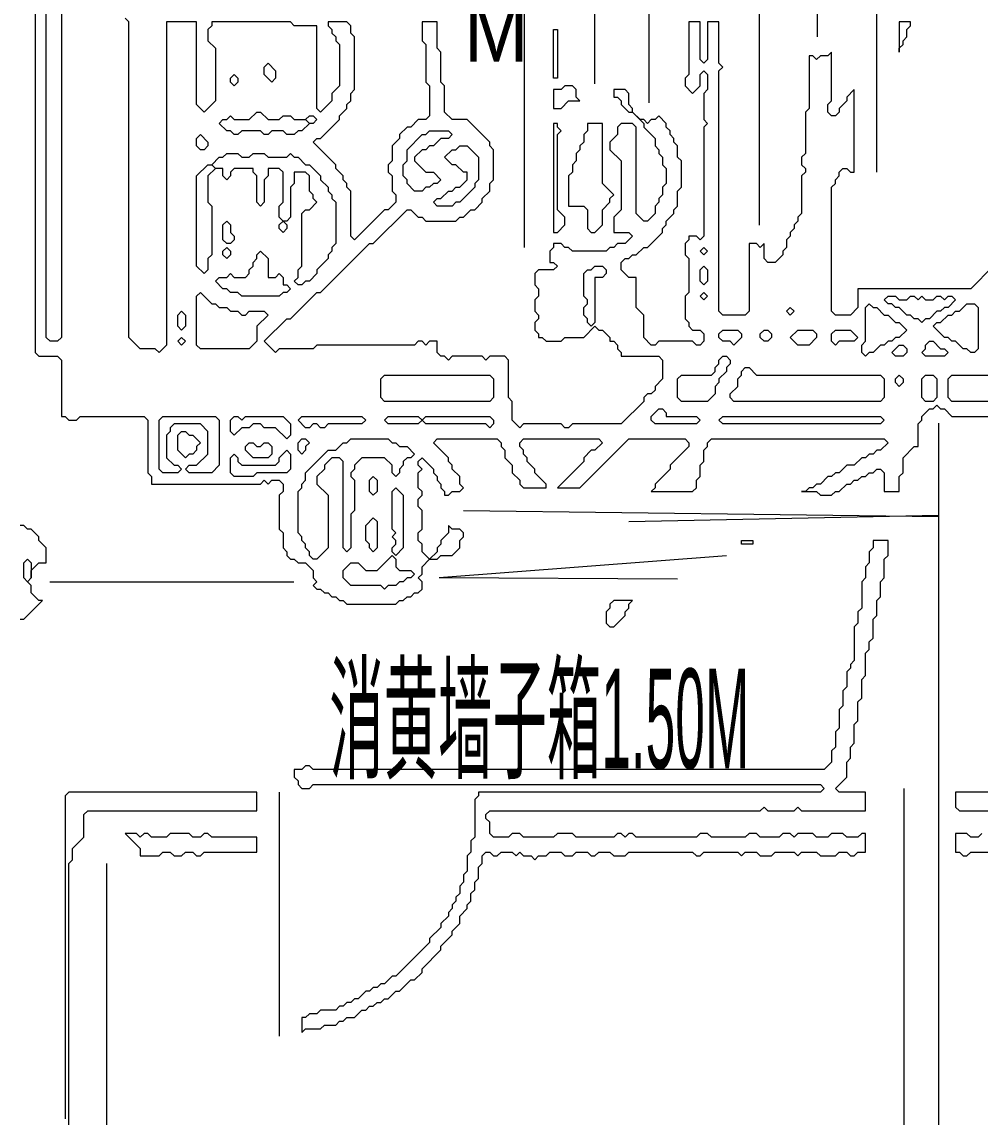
# Model space of a CAD drawing. Header units: millimetres. Extents: x 1 to 419, y 0 to 297.
# Drawn here: x 279.76 to 302.09, y 128.34 to 153.87 of the extents above; entities that cross this region are included whole.
import ezdxf

# ---------------------------------------------------------------- set-up
doc = ezdxf.new("R2010")
doc.units = ezdxf.units.MM
for name, color, linetype, lineweight in [('OCR_TEXT', 6, 'Continuous', 0), ('TRACE_CURVE', 6, 'Continuous', 0), ('TRACE_STRAIGHT', 5, 'Continuous', 0), ('TRACE_TEXT_SYMBOL', 6, 'Continuous', 0)]:
    doc.layers.add(name, color=color, linetype=linetype, lineweight=lineweight)
doc.styles.add('wqy-unicode', font='wqy-unicode.lff')

msp = doc.modelspace()

# ---------------------------------------------------------------- linework, layer by layer
at = {"layer": 'TRACE_CURVE', "color": 6}
for points in [[(280.676, 154.656), (280.676, 146.512), (280.588, 146.424), (280.413, 146.424), (280.325, 146.512), (280.325, 169.018)], [(280.063, 160.962), (280.063, 146.162), (280.15, 146.074), (280.588, 146.074), (280.676, 145.986), (280.676, 144.673), (280.763, 144.673), (280.851, 144.585), (281.026, 144.585), (281.114, 144.673), (282.602, 144.673), (282.69, 144.585), (282.69, 143.359), (282.777, 143.272), (282.777, 143.096), (285.317, 143.096), (285.405, 143.184), (285.492, 143.096), (285.58, 143.184), (285.755, 143.184), (285.843, 143.096)], [(288.295, 150.365), (288.382, 150.278), (288.382, 149.927), (288.47, 149.84), (288.47, 149.665), (288.295, 149.489), (288.207, 149.489), (287.506, 148.789), (287.419, 148.876), (287.419, 149.927), (287.331, 150.015), (287.331, 150.102), (287.244, 150.19), (287.244, 150.278), (287.069, 150.453), (287.069, 150.54), (286.543, 151.066), (286.631, 151.153), (286.718, 151.153), (287.156, 151.591), (287.156, 151.679), (287.331, 151.854), (287.331, 151.941), (287.419, 152.029), (287.419, 152.204), (287.506, 152.292), (287.506, 153.518), (287.419, 153.605), (287.419, 153.781), (287.331, 153.868), (286.893, 153.868), (286.893, 153.781), (286.981, 153.693), (286.981, 153.605), (287.069, 153.518), (287.069, 153.43), (287.156, 153.343), (287.156, 152.379), (286.981, 152.204), (286.981, 152.029), (286.718, 151.766), (286.631, 151.854), (286.631, 153.781), (286.105, 153.781), (286.018, 153.868), (284.179, 153.868), (284.179, 153.781), (284.091, 153.693), (284.091, 153.43), (284.266, 153.255), (284.266, 152.029), (284.004, 151.766), (283.828, 151.941), (283.828, 153.868), (283.128, 153.868), (283.128, 146.337), (282.953, 146.162), (282.865, 146.249), (282.515, 146.249), (282.252, 146.512), (282.252, 153.868), (282.164, 153.956)], [(289.783, 146.074), (289.696, 145.986), (289.608, 146.074), (289.521, 146.074), (289.433, 146.162), (289.433, 146.424), (289.258, 146.424), (289.17, 146.337), (289.083, 146.424), (288.995, 146.424), (288.908, 146.337), (286.631, 146.337), (286.543, 146.249), (285.755, 146.249), (285.667, 146.162), (285.405, 146.424), (285.93, 146.95), (286.018, 146.95), (286.631, 147.563), (286.718, 147.563), (287.857, 148.701), (287.944, 148.701), (288.733, 149.489), (288.82, 149.489), (288.995, 149.314), (289.083, 149.314), (289.17, 149.227), (289.871, 149.227), (289.959, 149.314), (290.046, 149.314), (290.221, 149.489), (290.309, 149.489), (290.484, 149.665), (290.484, 149.752), (290.659, 149.927), (290.659, 150.102), (290.747, 150.19), (290.747, 150.891), (290.659, 150.978), (290.659, 151.066), (290.134, 151.591), (289.783, 151.591), (289.608, 151.766), (289.608, 152.379), (289.521, 152.467), (289.521, 153.167), (289.433, 153.255), (289.433, 153.868), (289.083, 153.868), (289.083, 153.43), (289.17, 153.343), (289.17, 152.467), (289.258, 152.379), (289.258, 151.679), (289.17, 151.591), (288.995, 151.591), (288.82, 151.416), (288.733, 151.416), (288.557, 151.241), (288.557, 151.153), (288.382, 150.978), (288.382, 150.628), (288.295, 150.54), (288.295, 150.365)], [(295.651, 152.905), (295.563, 152.992), (295.563, 153.868), (295.301, 153.868), (295.301, 152.642), (295.213, 152.554), (295.213, 152.379), (295.388, 152.204), (295.563, 152.379), (295.563, 152.642), (295.651, 152.73), (295.738, 152.642), (295.738, 152.292), (295.651, 152.204), (295.651, 151.591), (295.738, 151.504), (295.651, 151.416), (295.651, 148.876), (295.563, 148.789), (295.476, 148.876), (295.301, 148.876), (295.301, 148.789), (295.213, 148.701), (295.213, 148.438), (295.301, 148.351), (295.301, 147.563), (295.213, 147.475), (295.213, 146.95), (295.301, 146.862), (295.301, 146.775), (295.388, 146.687), (295.563, 146.687), (295.651, 146.599), (295.651, 146.424), (295.563, 146.337), (295.476, 146.337), (295.388, 146.424), (294.6, 146.424), (294.512, 146.337), (294.425, 146.337), (294.25, 146.512), (294.25, 147.037), (294.075, 147.212), (294.075, 147.913), (293.899, 147.913), (293.724, 148.088), (293.724, 148.263), (293.812, 148.351), (293.899, 148.351), (293.987, 148.438), (294.075, 148.438), (294.25, 148.614), (294.337, 148.614), (294.688, 148.964), (294.688, 149.051), (294.775, 149.139), (294.775, 149.227), (294.95, 149.402), (294.95, 149.489), (295.038, 149.577), (295.038, 149.927), (295.125, 150.015), (295.125, 150.628), (295.038, 150.715)], [(298.716, 147.037), (298.628, 147.125), (298.628, 150.015), (298.716, 150.102), (298.716, 150.19), (298.804, 150.278), (298.804, 150.365), (298.891, 150.453), (298.979, 150.453), (299.066, 150.365), (299.154, 150.365), (299.154, 152.292), (298.979, 152.117), (298.979, 152.029), (298.804, 151.854), (298.804, 151.766), (298.716, 151.679), (298.628, 151.679), (298.541, 151.766), (298.541, 151.941), (298.628, 152.029), (298.628, 153.167), (298.541, 153.08), (298.366, 153.08), (298.278, 152.992), (298.191, 153.08), (298.103, 153.08), (298.103, 151.854), (298.015, 151.766), (298.015, 150.803), (297.928, 150.715), (297.928, 150.54), (298.015, 150.453), (298.015, 150.365), (297.928, 150.278), (297.928, 149.402), (297.84, 149.314), (297.84, 149.227), (297.753, 149.139), (297.753, 149.051), (297.665, 148.964), (297.665, 148.876), (297.578, 148.789), (297.578, 148.614), (297.49, 148.526), (297.49, 148.438), (297.315, 148.263), (297.14, 148.263), (297.052, 148.351), (297.052, 148.701), (296.965, 148.614), (296.877, 148.701), (296.702, 148.701), (296.702, 147.125), (296.614, 147.037), (296.089, 147.037), (296.001, 147.125), (296.001, 152.73), (296.089, 152.817), (296.001, 152.905), (296.001, 153.868), (295.738, 153.868), (295.738, 152.992), (295.651, 152.905)], [(295.038, 150.715), (295.038, 150.978), (294.95, 151.066), (294.95, 151.153), (294.863, 151.241), (294.863, 151.328), (294.775, 151.416), (294.775, 151.504), (294.6, 151.679), (294.512, 151.591), (294.425, 151.591), (294.337, 151.504), (294.25, 151.591), (294.162, 151.591), (293.987, 151.766), (293.987, 151.854), (293.899, 151.941), (293.899, 152.204), (293.812, 152.292), (293.549, 152.292), (293.549, 152.117), (293.637, 152.117), (293.724, 152.029), (293.724, 151.941), (293.899, 151.766), (293.987, 151.766), (294.25, 151.504), (294.25, 151.416), (294.512, 151.153), (294.512, 150.978), (294.6, 150.891), (294.6, 150.803), (294.688, 150.715), (294.688, 150.54), (294.775, 150.453), (294.775, 150.102), (294.688, 150.015), (294.688, 149.84), (294.6, 149.752), (294.6, 149.665), (294.512, 149.577), (294.512, 149.402), (294.337, 149.227), (294.25, 149.227), (294.075, 149.402), (294.075, 151.416), (293.987, 151.504), (293.724, 151.504), (293.637, 151.416), (293.637, 151.241), (293.462, 151.066), (293.462, 150.891), (293.724, 150.628), (293.724, 149.489), (293.549, 149.314), (293.549, 148.964), (293.899, 148.964), (293.987, 148.876), (293.812, 148.701), (293.637, 148.701), (293.549, 148.614), (293.462, 148.614), (293.374, 148.526), (292.586, 148.526)], [(285.142, 150.365), (285.142, 150.453), (284.704, 150.453), (284.617, 150.365), (284.617, 150.278), (284.529, 150.19), (284.441, 150.278), (284.441, 150.453), (284.266, 150.453), (284.179, 150.54), (284.354, 150.715), (284.441, 150.715)], [(284.441, 150.715), (284.529, 150.803), (284.792, 150.803), (284.879, 150.715), (285.054, 150.715), (285.142, 150.803), (285.405, 150.803), (285.492, 150.715), (285.93, 150.715), (286.018, 150.803), (286.105, 150.715), (286.193, 150.715), (286.368, 150.54), (286.456, 150.54), (286.718, 150.278), (286.718, 150.19), (286.893, 150.015), (286.893, 149.927), (286.981, 149.84), (286.981, 149.752), (287.069, 149.665), (287.069, 148.701), (286.981, 148.614), (286.981, 148.526), (286.893, 148.438), (286.893, 148.351), (286.631, 148.088), (286.631, 148.001), (286.456, 147.825), (286.368, 147.825), (286.28, 147.738), (286.193, 147.738), (286.105, 147.825), (286.193, 147.913), (286.193, 148.088), (286.28, 148.176), (286.28, 149.402), (286.368, 149.489), (286.456, 149.489), (286.631, 149.665), (286.543, 149.752), (286.543, 149.84), (286.456, 149.927), (286.456, 150.278), (286.368, 150.365), (286.105, 150.365), (286.105, 150.102), (286.018, 150.015), (286.018, 149.314), (285.93, 149.227), (285.843, 149.227), (285.755, 149.314), (285.755, 149.577), (285.843, 149.665), (285.843, 150.365), (285.755, 150.453), (285.492, 150.453), (285.492, 150.278), (285.405, 150.19), (285.405, 149.665), (285.317, 149.577), (285.23, 149.665), (285.23, 150.278), (285.142, 150.365)], [(292.586, 148.526), (292.498, 148.614), (292.411, 148.614), (292.323, 148.701), (292.148, 148.701), (292.148, 148.614), (292.06, 148.526), (292.06, 148.263), (292.148, 148.263), (292.236, 148.176), (292.148, 148.088), (291.798, 148.088), (291.71, 148.001), (291.71, 147.738), (291.798, 147.65), (291.798, 147.475), (291.71, 147.388), (291.71, 147.125), (291.798, 147.037), (291.798, 146.95), (291.71, 146.862), (291.71, 146.687), (291.798, 146.599), (291.798, 146.512), (291.885, 146.512), (291.973, 146.424), (292.323, 146.424), (292.411, 146.512), (292.849, 146.512), (293.111, 146.775), (293.199, 146.687), (293.286, 146.687), (293.462, 146.512), (293.462, 146.424), (293.549, 146.424), (293.637, 146.337), (293.637, 146.249), (293.724, 146.162), (293.724, 146.074), (294.6, 146.074), (294.688, 145.986), (294.688, 145.549), (294.512, 145.373), (294.512, 145.286), (294.425, 145.198), (294.337, 145.198), (294.25, 145.111), (294.25, 145.023), (293.724, 144.498), (292.586, 144.498), (292.498, 144.41), (292.411, 144.41), (292.323, 144.498), (291.447, 144.498), (291.36, 144.41), (291.185, 144.585), (291.185, 145.023), (291.097, 145.111), (291.097, 145.986), (291.009, 146.074), (290.659, 146.074), (290.572, 145.986), (290.484, 146.074), (289.783, 146.074)], [(302.394, 148.176), (301.869, 147.65), (299.241, 147.65), (299.241, 147.212), (299.066, 147.037), (298.716, 147.037)], [(294.512, 143.009), (294.425, 142.921), (295.388, 142.921), (295.476, 143.009), (295.476, 143.184), (295.563, 143.272), (295.563, 143.534), (295.651, 143.622), (295.651, 143.885), (295.738, 143.972), (295.738, 144.06), (295.826, 144.147), (299.854, 144.147), (299.942, 144.06), (299.767, 143.885), (299.679, 143.885), (299.592, 143.797), (299.504, 143.797), (299.417, 143.709), (299.329, 143.709), (299.154, 143.534), (298.979, 143.534), (298.804, 143.359), (298.716, 143.359), (298.628, 143.272), (298.541, 143.272), (298.366, 143.096), (298.278, 143.096), (298.191, 143.009), (298.103, 143.009), (298.015, 142.921), (297.928, 142.921), (298.278, 142.921), (298.366, 142.834), (298.628, 142.834), (298.716, 142.921), (298.804, 142.921), (298.979, 143.096), (299.066, 143.096), (299.154, 143.184), (299.241, 143.184), (299.329, 143.272), (299.417, 143.272), (299.504, 143.359), (299.592, 143.359), (299.679, 143.447), (299.767, 143.447), (299.854, 143.359), (299.854, 142.921), (300.205, 142.921), (300.205, 143.272), (300.292, 143.359), (300.292, 143.709), (300.555, 143.972), (300.643, 143.972), (300.643, 144.498), (300.73, 144.585), (300.73, 144.673), (300.905, 144.848), (300.993, 144.848), (301.081, 144.935), (301.168, 144.848), (301.256, 144.848), (301.431, 144.673)], [(301.431, 144.673), (302.832, 144.673)], [(289.083, 142.921), (288.995, 143.009), (288.995, 143.359), (289.083, 143.447), (288.995, 143.534), (288.995, 143.622), (289.083, 143.709), (289.346, 143.447), (289.346, 143.359), (289.433, 143.272), (289.433, 143.184), (289.521, 143.096), (289.521, 143.009), (289.608, 142.921), (289.608, 142.834), (289.696, 142.834), (289.783, 142.921), (289.959, 142.921), (290.046, 143.009), (289.959, 143.096), (289.959, 143.272), (289.783, 143.447), (289.783, 143.534), (289.696, 143.622), (289.696, 143.709), (289.346, 144.06), (289.433, 144.147), (290.834, 144.147), (290.922, 144.06), (290.922, 143.972), (291.009, 143.885), (291.009, 143.709), (291.185, 143.534), (291.185, 143.359), (291.36, 143.184), (291.36, 143.096), (291.447, 143.009), (291.973, 143.009), (291.973, 143.096), (291.71, 143.359), (291.71, 143.447), (291.535, 143.622), (291.535, 143.709), (291.447, 143.797), (291.447, 143.885), (291.36, 143.972), (291.36, 144.06), (291.447, 144.147), (293.199, 144.147), (293.286, 144.06), (293.111, 143.885), (293.024, 143.885), (292.849, 143.709), (292.849, 143.622), (292.236, 143.009), (292.761, 143.009), (293.899, 144.147), (295.213, 144.147), (295.301, 144.06), (295.301, 143.972), (294.863, 143.534), (294.863, 143.447), (294.512, 143.096), (294.512, 143.009)], [(285.843, 143.096), (285.843, 142.921), (285.755, 142.834), (285.755, 142.046), (285.843, 141.958), (285.843, 141.608), (285.93, 141.52), (285.93, 141.433), (286.018, 141.345), (286.105, 141.345), (286.193, 141.257), (286.368, 141.257), (286.543, 141.082), (286.543, 140.907), (286.631, 140.82), (286.543, 140.732), (286.631, 140.644), (286.718, 140.644), (286.806, 140.557), (286.893, 140.557), (286.981, 140.469), (287.069, 140.469), (287.156, 140.382), (287.244, 140.382), (287.331, 140.294), (288.47, 140.294), (288.557, 140.382), (288.645, 140.382), (288.733, 140.469), (288.82, 140.469), (288.908, 140.557), (288.995, 140.557), (289.083, 140.644), (289.083, 140.82), (288.995, 140.907), (289.083, 140.995), (289.083, 141.17), (289.258, 141.345), (289.433, 141.345), (289.521, 141.433), (289.783, 141.433), (289.959, 141.608), (289.959, 141.783), (290.046, 141.87), (290.046, 141.958), (289.959, 142.046), (289.783, 142.046), (289.696, 142.133), (289.696, 141.958), (289.521, 141.783), (289.521, 141.695), (289.433, 141.608), (289.433, 141.52), (289.258, 141.345), (289.083, 141.52), (289.083, 141.695), (288.995, 141.783), (288.995, 141.958), (289.083, 142.046), (289.083, 142.483), (288.995, 142.571), (288.995, 142.746), (289.083, 142.834), (289.083, 142.921)], [(280.851, 135.915), (280.763, 135.828), (280.763, 128.296)], [(280.851, 127.07), (280.851, 134.251), (280.938, 134.339), (280.938, 134.602), (281.201, 134.864), (281.201, 135.39), (281.289, 135.477), (285.23, 135.477), (285.23, 135.915), (280.851, 135.915)], [(304.408, 135.915), (301.518, 135.915), (301.518, 135.565), (301.606, 135.477), (303.97, 135.477)], [(302.131, 134.952), (302.044, 134.864), (301.869, 134.864), (301.781, 134.952), (301.518, 134.952), (301.518, 134.514), (301.606, 134.514), (301.694, 134.427), (301.781, 134.427), (301.869, 134.514), (302.832, 134.514)]]:
    msp.add_lwpolyline(points, dxfattribs=at)
for points in [[(285.405, 152.817), (285.492, 152.905), (285.667, 152.73), (285.667, 152.554), (285.58, 152.467), (285.405, 152.642)], [(284.617, 152.554), (284.704, 152.642), (284.792, 152.554), (284.792, 152.467), (284.704, 152.379), (284.617, 152.467)], [(285.23, 151.766), (285.317, 151.766), (285.492, 151.591), (285.755, 151.591), (285.843, 151.679), (286.018, 151.679), (286.105, 151.591), (286.368, 151.591), (286.456, 151.504), (286.28, 151.328), (286.193, 151.328), (286.105, 151.241), (285.93, 151.241), (285.843, 151.328), (285.58, 151.328), (285.492, 151.241), (285.405, 151.241), (285.317, 151.328), (284.879, 151.328), (284.792, 151.241), (284.704, 151.241), (284.617, 151.328), (284.529, 151.328), (284.354, 151.504), (284.441, 151.591), (284.529, 151.591), (284.617, 151.679), (284.704, 151.591), (285.054, 151.591)], [(286.368, 151.591), (286.456, 151.679), (286.543, 151.679), (286.631, 151.591), (286.543, 151.504), (286.456, 151.504)], [(283.828, 151.153), (283.916, 151.241), (284.091, 151.066), (284.091, 150.978), (284.004, 150.891), (283.916, 150.891), (283.828, 150.978)], [(289.17, 151.241), (289.258, 151.328), (289.696, 151.328), (289.783, 151.241), (289.696, 151.153), (289.521, 151.153), (289.346, 150.978), (289.258, 150.978), (289.17, 150.891), (289.083, 150.891), (288.908, 150.715), (288.908, 150.628), (289.17, 150.365), (289.346, 150.365), (289.521, 150.19), (289.433, 150.102), (289.346, 150.102), (289.258, 150.015), (289.17, 150.015), (289.083, 149.927), (288.908, 149.927), (288.733, 150.102), (288.733, 150.19), (288.645, 150.278), (288.645, 150.54), (288.733, 150.628), (288.733, 150.891), (289.083, 151.241)], [(289.871, 150.891), (289.959, 150.978), (290.134, 150.978), (290.396, 150.715), (290.396, 150.19), (290.309, 150.102), (290.309, 150.015), (289.959, 149.665), (289.871, 149.665), (289.783, 149.577), (289.433, 149.577), (289.346, 149.665), (289.433, 149.752), (289.521, 149.752), (289.696, 149.927), (289.783, 149.927), (289.871, 150.015), (289.959, 150.015), (290.134, 150.19), (290.134, 150.365), (290.046, 150.365), (289.871, 150.54), (289.783, 150.54), (289.608, 150.715), (289.783, 150.891)], [(284.091, 150.54), (284.179, 150.54), (284.266, 150.453), (284.091, 150.278), (284.091, 149.665), (284.179, 149.577), (284.179, 148.438), (284.091, 148.351), (284.091, 148.088), (284.004, 148.001), (283.828, 148.176), (283.828, 150.278)], [(284.441, 149.139), (284.529, 149.227), (284.617, 149.139), (284.617, 148.964), (284.704, 148.876), (284.704, 148.789), (284.617, 148.701), (284.529, 148.701), (284.441, 148.789)], [(285.755, 149.139), (285.843, 149.227), (285.93, 149.139), (285.93, 149.051), (285.843, 148.964), (285.755, 149.051)], [(284.441, 148.526), (284.529, 148.614), (284.617, 148.526), (284.617, 148.438), (284.529, 148.351), (284.441, 148.438)], [(295.563, 148.526), (295.651, 148.614), (295.738, 148.526), (295.651, 148.438)], [(285.23, 148.438), (285.317, 148.526), (285.492, 148.351), (285.492, 147.913), (285.667, 147.913), (285.755, 148.001), (285.843, 147.913), (285.843, 147.738), (285.93, 147.738), (286.018, 147.65), (285.93, 147.563), (285.843, 147.563), (285.755, 147.475), (284.879, 147.475), (284.792, 147.563), (284.617, 147.563), (284.529, 147.65), (284.441, 147.65), (284.266, 147.825), (284.354, 147.913), (284.529, 147.913), (284.617, 148.001), (284.704, 147.913), (284.967, 147.913), (285.054, 148.001), (285.054, 148.088), (285.142, 148.176), (285.142, 148.263), (285.23, 148.351)], [(293.024, 148.088), (293.111, 148.176), (293.286, 148.176), (293.374, 148.088), (293.374, 148.001), (293.286, 147.913), (293.111, 147.913), (293.111, 146.862), (293.024, 146.775), (292.936, 146.862), (292.936, 146.95), (292.849, 147.037), (292.849, 147.212), (292.936, 147.3), (292.936, 147.388), (292.849, 147.475), (292.849, 148.001), (292.936, 148.088)], [(295.563, 148.088), (295.651, 148.176), (295.738, 148.088), (295.738, 147.825), (295.651, 147.738), (295.563, 147.825)], [(283.828, 147.475), (283.916, 147.563), (284.179, 147.3), (284.266, 147.3), (284.354, 147.212), (284.529, 147.212), (284.617, 147.125), (284.792, 147.125), (284.879, 147.037), (284.967, 147.037), (285.054, 147.125), (285.405, 147.125), (285.492, 147.037), (285.23, 146.775), (285.23, 146.424), (285.054, 146.249), (283.916, 146.249), (283.828, 146.337)], [(295.563, 147.475), (295.651, 147.563), (295.738, 147.475), (295.651, 147.388)], [(299.854, 147.388), (299.942, 147.475), (300.117, 147.475), (300.205, 147.388), (300.38, 147.388), (300.467, 147.475), (300.555, 147.475), (300.643, 147.388), (300.73, 147.475), (300.818, 147.388), (300.993, 147.388), (301.081, 147.475), (301.168, 147.475), (301.256, 147.388), (301.343, 147.475), (301.431, 147.475), (301.518, 147.388), (301.343, 147.212), (301.256, 147.212), (301.168, 147.125), (301.081, 147.125), (300.905, 146.95), (300.818, 146.95), (300.73, 146.862), (300.643, 146.95), (300.555, 146.95), (300.467, 147.037), (300.38, 147.037), (300.205, 147.212), (300.117, 147.212), (300.03, 147.3), (299.942, 147.3)], [(283.39, 147.037), (283.478, 147.125), (283.566, 147.037), (283.566, 146.775), (283.478, 146.687), (283.39, 146.775)], [(297.578, 147.125), (297.665, 147.212), (297.753, 147.125), (297.665, 147.037)], [(299.417, 147.212), (299.504, 147.3), (299.592, 147.212), (299.679, 147.212), (299.854, 147.037), (299.942, 147.037), (300.117, 146.862), (300.205, 146.862), (300.38, 146.687), (300.205, 146.512), (300.117, 146.512), (300.03, 146.424), (299.942, 146.424), (299.854, 146.337), (299.767, 146.337), (299.592, 146.162), (299.504, 146.162), (299.417, 146.074), (299.329, 146.162), (299.329, 146.337), (299.417, 146.424)], [(301.781, 147.3), (301.956, 147.3), (302.044, 147.212), (302.044, 146.249), (301.956, 146.162), (301.869, 146.162), (301.781, 146.249), (301.694, 146.249), (301.518, 146.424), (301.431, 146.424), (301.343, 146.512), (301.256, 146.512), (300.993, 146.775), (301.081, 146.862), (301.168, 146.862), (301.343, 147.037), (301.431, 147.037), (301.518, 147.125), (301.606, 147.125)], [(296.001, 146.599), (296.089, 146.687), (296.439, 146.687), (296.527, 146.599), (296.527, 146.512), (296.351, 146.337), (296.264, 146.424), (296.089, 146.424), (296.001, 146.512)], [(296.965, 146.599), (297.052, 146.687), (297.14, 146.687), (297.227, 146.599), (297.227, 146.512), (297.14, 146.424), (297.052, 146.424), (296.965, 146.512)], [(297.84, 146.687), (298.191, 146.687), (298.278, 146.599), (298.278, 146.512), (298.103, 146.337), (297.84, 146.337), (297.665, 146.512)], [(298.628, 146.599), (298.716, 146.687), (299.066, 146.687), (299.241, 146.512), (299.154, 146.424), (298.804, 146.424), (298.716, 146.337), (298.628, 146.424)], [(283.39, 146.424), (283.478, 146.512), (283.566, 146.424), (283.478, 146.337)], [(300.205, 146.337), (300.292, 146.337), (300.38, 146.249), (300.38, 146.162), (300.292, 146.074), (300.117, 146.074), (300.03, 146.162)], [(300.818, 146.337), (300.905, 146.424), (300.993, 146.424), (301.168, 146.249), (301.256, 146.249), (301.343, 146.162), (301.256, 146.074), (300.818, 146.074), (300.73, 146.162), (300.818, 146.249)], [(296.001, 145.986), (296.089, 146.074), (296.176, 146.074), (296.264, 145.986), (296.264, 145.899), (296.176, 145.811), (296.176, 145.724), (296.001, 145.549), (296.001, 145.461), (295.914, 145.373), (295.914, 145.198), (295.738, 145.023), (295.125, 145.023), (295.038, 145.111), (295.038, 145.549), (295.125, 145.636), (295.826, 145.636), (295.914, 145.724), (295.914, 145.811), (296.001, 145.899)], [(296.527, 145.724), (296.614, 145.811), (296.702, 145.811), (296.877, 145.636), (299.767, 145.636), (299.854, 145.549), (299.854, 145.111), (299.767, 145.023), (296.351, 145.023), (296.264, 145.111), (296.264, 145.198), (296.439, 145.373), (296.439, 145.549), (296.527, 145.636)], [(288.12, 145.549), (288.207, 145.636), (290.659, 145.636), (290.747, 145.549), (290.747, 145.111), (290.659, 145.023), (288.207, 145.023), (288.12, 145.111)], [(300.117, 145.549), (300.205, 145.636), (300.292, 145.549), (300.292, 145.461), (300.205, 145.373), (300.117, 145.461)], [(300.73, 145.549), (300.818, 145.636), (300.993, 145.636), (301.081, 145.549), (301.081, 145.111), (300.993, 145.023), (300.818, 145.023), (300.73, 145.111)], [(303.182, 145.636), (303.27, 145.724), (303.357, 145.724), (303.533, 145.549), (303.533, 145.111), (303.445, 145.023), (301.431, 145.023), (301.343, 145.111), (301.343, 145.549), (301.431, 145.636)], [(294.6, 144.848), (294.688, 144.848), (294.775, 144.76), (294.775, 144.673), (295.476, 144.673), (295.563, 144.585), (295.476, 144.498), (294.512, 144.498), (294.425, 144.585), (294.425, 144.673)], [(282.953, 144.585), (283.04, 144.673), (284.266, 144.673), (284.354, 144.585), (284.354, 143.534), (284.179, 143.359), (283.653, 143.359), (283.566, 143.447), (283.653, 143.534), (283.828, 143.534), (284.091, 143.797), (284.091, 144.322), (283.916, 144.498), (283.303, 144.498), (283.215, 144.41), (283.215, 144.322), (283.128, 144.235), (283.128, 143.709), (283.303, 143.534), (283.39, 143.534), (283.478, 143.447), (283.39, 143.359), (283.04, 143.359), (282.953, 143.447)], [(284.617, 144.585), (284.704, 144.673), (284.792, 144.673), (284.879, 144.585), (284.967, 144.673), (285.843, 144.673), (286.018, 144.498), (286.018, 144.235), (285.93, 144.147), (285.667, 144.41), (285.405, 144.41), (285.317, 144.498), (285.142, 144.498), (285.054, 144.41), (284.879, 144.41), (284.704, 144.235), (284.617, 144.322)], [(286.193, 144.585), (286.28, 144.673), (287.682, 144.673), (287.769, 144.585), (287.682, 144.498), (286.893, 144.498), (286.806, 144.41), (286.718, 144.41), (286.631, 144.498), (286.543, 144.498), (286.456, 144.41), (286.368, 144.41)], [(288.207, 144.585), (288.295, 144.673), (288.995, 144.673), (289.083, 144.585), (288.995, 144.498), (288.295, 144.498)], [(289.083, 144.585), (289.17, 144.673), (290.659, 144.673), (290.747, 144.585), (290.747, 144.498), (290.659, 144.41), (290.572, 144.498), (289.17, 144.498)], [(296.001, 144.585), (296.089, 144.673), (299.767, 144.673), (299.854, 144.585), (299.767, 144.498), (296.089, 144.498)], [(283.39, 144.235), (283.478, 144.322), (283.566, 144.322), (283.653, 144.235), (283.741, 144.235), (283.916, 144.06), (283.828, 143.972), (283.828, 143.885), (283.741, 143.797), (283.653, 143.797), (283.566, 143.709), (283.39, 143.885)], [(284.967, 143.972), (285.054, 144.06), (285.142, 144.06), (285.23, 143.972), (285.317, 143.972), (285.405, 144.06), (285.492, 144.06), (285.58, 143.972), (285.58, 143.797), (285.492, 143.709), (285.142, 143.709), (284.967, 143.885)], [(287.331, 144.06), (287.419, 144.147), (288.295, 144.147), (288.382, 144.06), (288.47, 144.06), (288.557, 143.972), (288.733, 143.972), (288.908, 143.797), (288.82, 143.709), (288.733, 143.709), (288.645, 143.622), (288.645, 143.534), (288.557, 143.447), (288.557, 143.359), (288.47, 143.272), (288.382, 143.359), (288.382, 143.534), (288.207, 143.709), (287.682, 143.709), (287.506, 143.534), (287.506, 143.447), (287.419, 143.359), (287.419, 143.272), (287.506, 143.184), (287.506, 142.483), (287.419, 142.396), (287.419, 141.608), (287.331, 141.52), (287.244, 141.608), (287.244, 143.622), (287.156, 143.709), (286.981, 143.709), (286.806, 143.534), (286.806, 143.447), (286.631, 143.272), (286.631, 143.096), (286.893, 142.834), (286.893, 141.608), (286.631, 141.345), (286.543, 141.345), (286.456, 141.433), (286.456, 141.52), (286.368, 141.608), (286.368, 141.695), (286.28, 141.783), (286.28, 141.87), (286.193, 141.958), (286.193, 142.921), (286.28, 143.009), (286.28, 143.096), (286.368, 143.184), (286.368, 143.359), (286.893, 143.885), (287.069, 143.885), (287.244, 144.06)], [(286.193, 144.06), (286.28, 144.147), (286.368, 144.147), (286.456, 144.06), (286.368, 143.972), (286.368, 143.885), (286.28, 143.797), (286.193, 143.885)], [(285.93, 143.885), (286.018, 143.797), (286.018, 143.447), (285.93, 143.359), (285.23, 143.359), (285.142, 143.272), (284.704, 143.272), (284.617, 143.359), (284.617, 143.709), (284.704, 143.797), (284.792, 143.709), (284.792, 143.622), (284.879, 143.534), (285.667, 143.534), (285.755, 143.622), (285.755, 143.709)], [(287.857, 143.184), (287.944, 143.272), (288.032, 143.184), (288.032, 142.921), (287.944, 142.834), (287.857, 142.921)], [(288.382, 142.921), (288.47, 143.009), (288.645, 142.834), (288.645, 141.608), (288.47, 141.433), (288.382, 141.52), (288.382, 141.608), (288.47, 141.695), (288.47, 141.783), (288.382, 141.87), (288.47, 141.958), (288.382, 142.046)], [(287.944, 142.308), (288.032, 142.221), (288.032, 141.608), (287.944, 141.52), (287.857, 141.608), (287.857, 141.695), (287.769, 141.783), (287.769, 142.133)], [(288.382, 141.433), (288.47, 141.345), (288.47, 141.17), (288.557, 141.082), (288.82, 141.082), (288.908, 140.995), (288.82, 140.907), (288.733, 140.907), (288.645, 140.82), (288.557, 140.82), (288.47, 140.732), (288.295, 140.732), (288.207, 140.644), (288.12, 140.732), (287.419, 140.732), (287.244, 140.907), (287.244, 141.082), (287.419, 141.257), (287.594, 141.257), (287.769, 141.082), (288.032, 141.082)]]:
    msp.add_lwpolyline(points, close=True, dxfattribs=at)
at = {"layer": 'TRACE_STRAIGHT', "color": 5}
for p, q in [((296.941, 171.558), (296.941, 149.134)), ((291.461, 170.857), (291.461, 148.614)), ((293.103, 169.035), (293.103, 152.423)), ((294.364, 169.029), (294.364, 151.985)), ((298.292, 167.004), (298.292, 153.518)), ((299.67, 164.202), (299.67, 150.365)), ((301.121, 144.514), (301.121, 127.946)), ((290.046, 142.483), (301.121, 142.338)), ((293.899, 142.221), (301.121, 142.374)), ((289.477, 140.918), (296.176, 141.433)), ((280.405, 140.814), (286.097, 140.814)), ((289.477, 140.918), (295.038, 140.885)), ((285.755, 135.915), (285.755, 130.223)), ((300.307, 136.003), (300.307, 107.745)), ((281.727, 134.251), (281.727, 110.256))]:
    msp.add_line(p, q, dxfattribs=at)
at = {"layer": 'TRACE_TEXT_SYMBOL', "color": 6}
for points in [[(292.148, 153.693), (292.236, 153.693), (292.236, 152.554), (292.148, 152.554)], [(300.205, 153.868), (300.205, 153.167), (300.205, 153.255), (300.292, 153.343), (300.292, 153.43), (300.38, 153.518), (300.38, 153.693), (300.467, 153.781), (300.467, 153.868)], [(292.411, 152.379), (292.323, 152.292), (292.148, 152.292), (292.148, 151.854), (292.323, 151.854), (292.498, 152.029), (292.761, 152.029), (292.673, 152.117), (292.673, 152.292), (292.586, 152.379)], [(292.148, 151.504), (292.148, 148.964), (292.236, 148.964), (292.411, 149.139), (292.411, 149.314), (292.236, 149.489), (292.236, 151.241), (292.323, 151.328), (292.236, 151.416), (292.236, 151.504)], [(292.936, 151.504), (292.936, 151.328), (292.849, 151.241), (292.849, 151.066), (292.761, 150.978), (292.761, 150.891), (292.673, 150.803), (292.673, 150.628), (292.586, 150.54), (292.586, 150.365), (292.498, 150.278), (292.498, 149.577), (292.849, 149.577), (292.936, 149.489), (292.936, 149.051), (293.024, 148.964), (293.111, 148.964), (293.286, 149.139), (293.286, 149.489), (293.462, 149.665), (293.462, 149.752), (293.549, 149.84), (293.286, 150.102), (293.286, 151.504)], [(296.527, 141.783), (296.789, 141.783), (296.789, 141.695), (296.527, 141.695)], [(279.8, 141.257), (279.888, 141.345), (279.975, 141.257), (279.975, 140.907), (279.888, 140.82), (279.8, 140.907)], [(293.549, 140.382), (293.462, 140.294), (293.462, 140.206), (293.374, 140.119), (293.374, 139.856), (293.462, 139.769), (293.549, 139.769), (293.812, 140.031), (293.812, 140.119), (293.899, 140.206), (293.899, 140.294), (293.987, 140.382)], [(282.164, 134.952), (282.515, 134.602), (282.515, 134.427), (282.953, 134.427), (283.04, 134.514), (283.215, 134.514), (283.303, 134.427), (283.478, 134.427), (283.566, 134.514), (283.741, 134.514), (283.828, 134.427), (283.916, 134.427), (284.004, 134.514), (285.23, 134.514), (285.23, 134.864), (284.179, 134.864), (284.091, 134.952), (284.004, 134.952), (283.916, 134.864), (283.741, 134.864), (283.653, 134.952), (283.215, 134.952), (283.128, 134.864), (282.777, 134.864), (282.69, 134.952), (282.602, 134.952), (282.515, 134.864), (282.427, 134.952)]]:
    msp.add_lwpolyline(points, close=True, dxfattribs=at)
for points in [[(279.712, 139.944), (279.8, 139.944), (280.238, 140.382), (280.15, 140.382), (279.975, 140.557), (279.975, 140.732), (279.888, 140.82), (279.975, 140.907), (279.975, 141.082), (280.15, 141.257), (280.325, 141.257), (280.325, 141.608), (280.15, 141.783), (280.15, 141.87), (279.975, 142.046), (279.888, 142.046), (279.8, 142.133), (279.712, 142.133)], [(299.592, 141.783), (299.592, 141.608), (299.504, 141.52), (299.504, 141.257), (299.417, 141.17), (299.417, 140.907), (299.329, 140.82), (299.329, 140.206), (299.241, 140.119), (299.241, 139.856), (299.154, 139.769), (299.154, 138.98), (299.066, 138.893), (299.066, 138.805), (298.979, 138.718), (298.979, 138.367), (298.891, 138.28), (298.891, 137.93), (298.804, 137.842), (298.804, 137.404), (298.716, 137.317), (298.716, 136.966), (298.628, 136.879), (298.628, 136.616), (298.453, 136.441), (286.543, 136.441), (286.456, 136.528), (286.368, 136.528), (286.28, 136.441), (286.105, 136.441), (286.105, 136.266), (286.193, 136.178), (286.193, 136.09), (286.28, 136.003), (286.456, 136.003), (286.543, 136.09), (298.366, 136.09), (298.453, 136.003), (298.366, 135.915), (290.396, 135.915), (290.396, 135.828), (290.309, 135.74), (290.309, 134.864), (290.221, 134.777), (290.221, 134.514), (290.134, 134.427), (290.134, 134.076), (290.046, 133.989), (290.046, 133.814), (289.959, 133.726), (289.959, 133.551), (289.871, 133.463), (289.871, 133.376), (289.783, 133.288), (289.783, 133.201), (289.696, 133.113), (289.696, 133.025), (289.521, 132.85), (289.521, 132.763), (289.258, 132.5), (289.258, 132.412), (288.47, 131.624), (288.382, 131.624), (288.207, 131.449)], [(295.563, 134.952), (295.476, 134.864), (294.075, 134.864), (293.987, 134.952), (293.899, 134.952), (293.812, 134.864), (293.724, 134.952), (293.637, 134.952), (293.549, 134.864), (292.673, 134.864), (292.586, 134.952), (292.236, 134.952), (292.148, 134.864), (291.447, 134.864), (291.36, 134.952), (291.185, 134.952), (291.097, 134.864), (290.747, 134.864), (290.659, 134.952), (290.659, 135.215), (290.572, 135.302), (290.572, 135.39), (290.659, 135.477), (296.965, 135.477), (297.052, 135.565), (297.14, 135.477), (297.753, 135.477), (297.84, 135.565), (297.928, 135.477), (299.417, 135.477), (299.417, 135.915), (298.804, 135.915), (298.716, 136.003), (298.979, 136.266), (298.979, 136.616), (299.066, 136.704), (299.066, 136.966), (299.154, 137.054), (299.154, 137.492), (299.241, 137.579), (299.241, 138.017), (299.329, 138.105), (299.329, 138.543), (299.417, 138.63), (299.417, 139.156), (299.504, 139.243), (299.504, 139.418), (299.592, 139.506), (299.592, 139.944), (299.679, 140.031), (299.679, 140.382), (299.767, 140.469), (299.767, 140.82), (299.854, 140.907), (299.854, 141.345), (299.942, 141.433), (299.942, 141.783), (299.592, 141.783)], [(291.272, 134.427), (291.36, 134.514), (291.447, 134.427), (291.622, 134.427), (291.71, 134.339), (291.798, 134.427), (291.973, 134.427), (292.06, 134.514), (292.323, 134.514), (292.411, 134.427), (292.586, 134.427), (292.673, 134.514), (292.936, 134.514), (293.024, 134.427), (293.111, 134.427), (293.199, 134.514), (293.462, 134.514), (293.549, 134.427), (293.812, 134.427), (293.899, 134.514), (295.388, 134.514), (295.476, 134.427), (295.563, 134.427), (295.651, 134.514), (296.439, 134.514), (296.527, 134.427), (296.614, 134.514), (296.877, 134.514), (296.965, 134.427), (297.227, 134.427), (297.315, 134.514), (297.753, 134.514), (297.84, 134.427), (297.928, 134.514), (298.278, 134.514), (298.366, 134.427), (298.716, 134.427), (298.804, 134.514), (298.979, 134.514), (299.066, 134.427), (299.154, 134.427), (299.241, 134.514), (299.417, 134.514), (299.417, 134.952), (299.329, 134.952), (299.241, 134.864), (298.979, 134.864), (298.891, 134.952), (298.628, 134.952), (298.541, 134.864), (298.278, 134.864), (298.191, 134.952), (297.84, 134.952), (297.753, 134.864), (297.665, 134.952), (297.49, 134.952), (297.402, 134.864), (296.965, 134.864), (296.877, 134.952), (296.702, 134.952), (296.614, 134.864), (295.826, 134.864), (295.738, 134.952), (295.563, 134.952)], [(288.207, 131.449), (288.12, 131.449), (288.032, 131.361), (287.944, 131.361), (287.857, 131.274), (287.769, 131.274), (287.594, 131.099), (287.506, 131.099), (287.419, 131.011), (287.331, 131.011), (287.244, 130.924), (287.156, 130.924), (287.069, 130.836), (286.718, 130.836), (286.631, 130.748), (286.456, 130.748), (286.368, 130.661), (286.28, 130.661), (286.28, 130.311), (286.368, 130.398), (286.718, 130.398), (286.806, 130.486), (287.069, 130.486), (287.156, 130.573), (287.244, 130.573), (287.331, 130.661), (287.506, 130.661), (287.682, 130.836), (287.769, 130.836), (287.857, 130.924), (287.944, 130.924), (288.032, 131.011), (288.12, 131.011), (288.207, 131.099), (288.295, 131.099), (288.47, 131.274), (288.557, 131.274), (288.82, 131.537), (288.908, 131.537), (289.083, 131.712), (289.083, 131.799), (289.521, 132.237), (289.521, 132.325), (289.783, 132.588), (289.783, 132.675), (289.959, 132.85), (289.959, 133.025), (290.134, 133.201), (290.134, 133.288), (290.221, 133.376), (290.221, 133.551), (290.309, 133.638), (290.309, 133.814), (290.396, 133.901), (290.396, 134.164), (290.484, 134.251), (290.484, 134.427), (290.572, 134.514), (290.659, 134.514), (290.747, 134.427), (290.834, 134.427), (290.922, 134.514), (291.185, 134.514), (291.272, 134.427)]]:
    msp.add_lwpolyline(points, dxfattribs=at)

# ---------------------------------------------------------------- texts
at = {"layer": 'OCR_TEXT', "color": 6, "style": 'wqy-unicode'}
for s, height, width, p in [('M', 1.503, 0.898773, (290.06, 152.944)), ('消黄墙子箱1.50M', 2.3225, 0.40003, (286.92, 136.47))]:
    msp.add_text(s, height=height, dxfattribs=dict(at, width=width)).set_placement(p)

doc.saveas('drawing.dxf')
